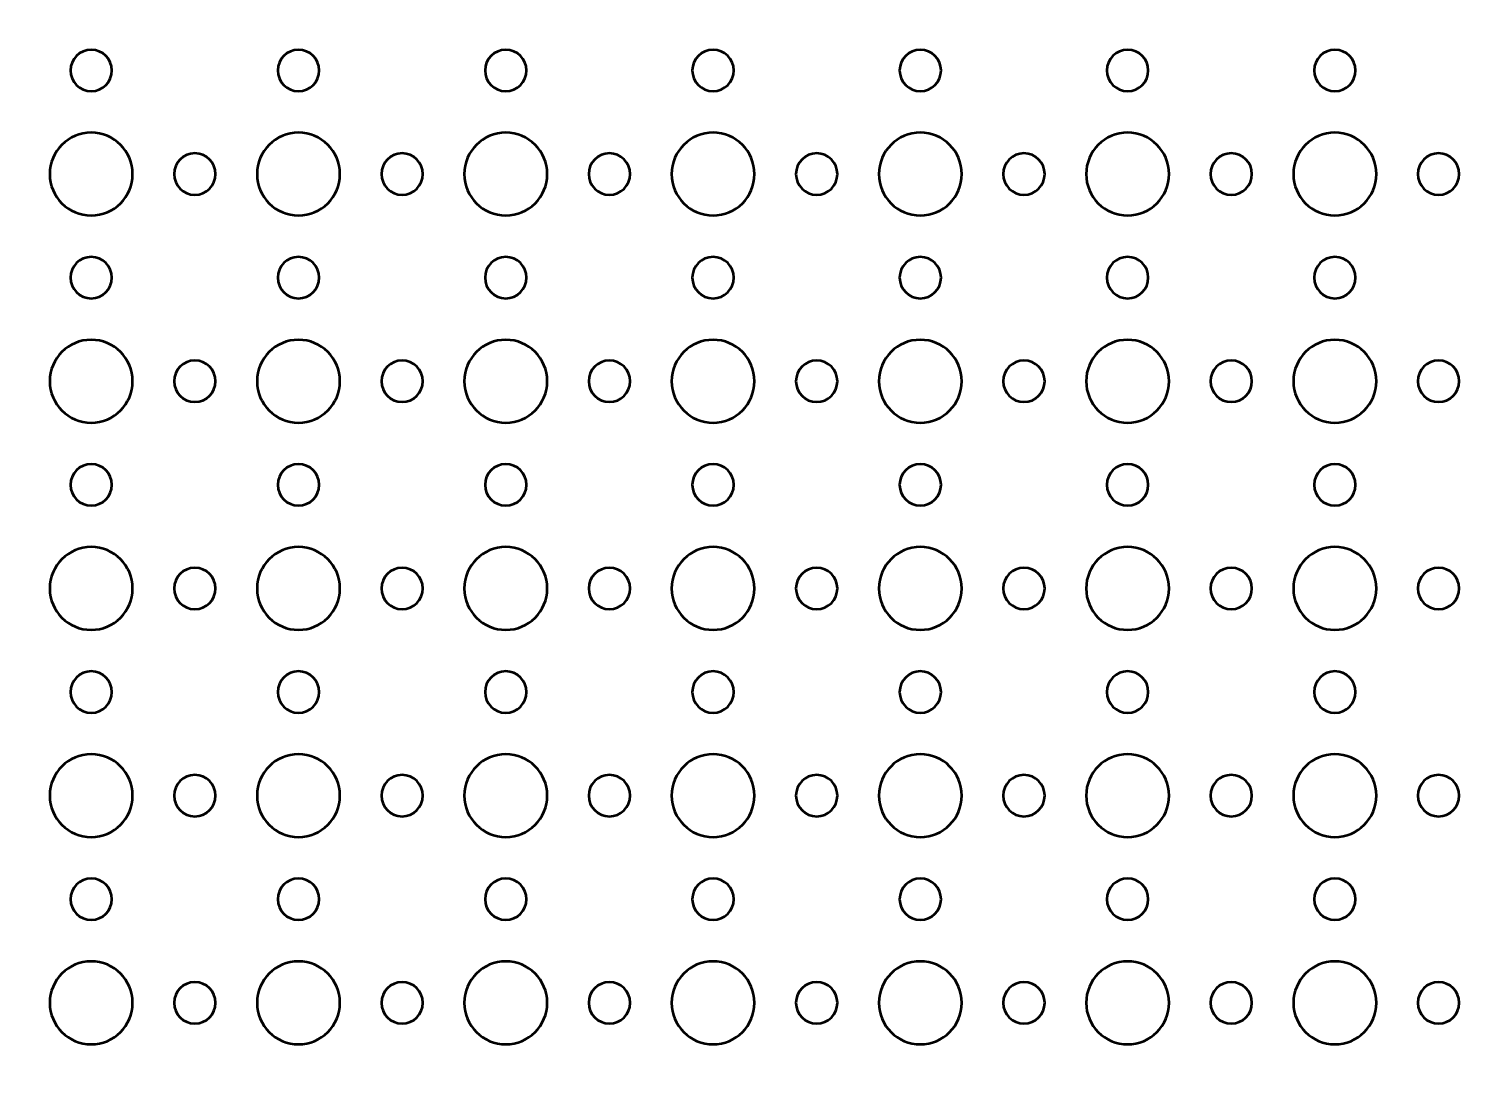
# Model space of a CAD drawing. Header units: centimetres. Extents: x -42 to 42, y -29.9 to 29.9.
# Drawn here: x -31.2 to -20.7, y -22.2 to -14.7 of the extents above; entities that cross this region are included whole.
import ezdxf

# ---------------------------------------------------------------- set-up
doc = ezdxf.new("R2010")
doc.units = ezdxf.units.CM
doc.header["$MEASUREMENT"] = 0
doc.layers.add('Layer 1', color=7, linetype='Continuous')

msp = doc.modelspace()

# ---------------------------------------------------------------- linework, layer by layer
at = {"layer": 'Layer 1', "lineweight": 53}
for points, knots in [([(41.95, 29.45), (41.95, 29.45), (41.95, -29.45), (41.95, -29.45), (41.95, -29.45), (41.95, -29.72614), (41.72614, -29.95), (41.45, -29.95), (41.45, -29.95), (41.45, -29.95), (-41.45, -29.95), (-41.45, -29.95), (-41.45, -29.95), (-41.72614, -29.95), (-41.95, -29.72614), (-41.95, -29.45), (-41.95, -29.45), (-41.95, -29.45), (-41.95, 29.45), (-41.95, 29.45), (-41.95, 29.45), (-41.95, 29.72614), (-41.72614, 29.95), (-41.45, 29.95), (-41.45, 29.95), (-41.45, 29.95), (41.45, 29.95), (41.45, 29.95), (41.45, 29.95), (41.72614, 29.95), (41.95, 29.72614), (41.95, 29.45)], [0, 0, 0, 0, 0.11111111, 0.11111111, 0.11111111, 0.11111111, 0.22222222, 0.22222222, 0.22222222, 0.22222222, 0.33333333, 0.33333333, 0.33333333, 0.33333333, 0.44444444, 0.44444444, 0.44444444, 0.44444444, 0.55555556, 0.55555556, 0.55555556, 0.55555556, 0.66666667, 0.66666667, 0.66666667, 0.66666667, 0.77777778, 0.77777778, 0.77777778, 0.77777778, 1, 1, 1, 1]), ([(-30.75, -15.15), (-30.83284, -15.15), (-30.9, -15.08284), (-30.9, -15), (-30.9, -15), (-30.9, -14.91716), (-30.83284, -14.85), (-30.75, -14.85), (-30.75, -14.85), (-30.66716, -14.85), (-30.6, -14.91716), (-30.6, -15), (-30.6, -15), (-30.6, -15.08284), (-30.66716, -15.15), (-30.75, -15.15)], [0, 0, 0, 0, 0.2, 0.2, 0.2, 0.2, 0.4, 0.4, 0.4, 0.4, 0.6, 0.6, 0.6, 0.6, 1, 1, 1, 1]), ([(-29.25, -15.15), (-29.33284, -15.15), (-29.4, -15.08284), (-29.4, -15), (-29.4, -15), (-29.4, -14.91716), (-29.33284, -14.85), (-29.25, -14.85), (-29.25, -14.85), (-29.16716, -14.85), (-29.1, -14.91716), (-29.1, -15), (-29.1, -15), (-29.1, -15.08284), (-29.16716, -15.15), (-29.25, -15.15)], [0, 0, 0, 0, 0.2, 0.2, 0.2, 0.2, 0.4, 0.4, 0.4, 0.4, 0.6, 0.6, 0.6, 0.6, 1, 1, 1, 1]), ([(-27.75, -15.15), (-27.83284, -15.15), (-27.9, -15.08284), (-27.9, -15), (-27.9, -15), (-27.9, -14.91716), (-27.83284, -14.85), (-27.75, -14.85), (-27.75, -14.85), (-27.66716, -14.85), (-27.6, -14.91716), (-27.6, -15), (-27.6, -15), (-27.6, -15.08284), (-27.66716, -15.15), (-27.75, -15.15)], [0, 0, 0, 0, 0.2, 0.2, 0.2, 0.2, 0.4, 0.4, 0.4, 0.4, 0.6, 0.6, 0.6, 0.6, 1, 1, 1, 1]), ([(-26.25, -15.15), (-26.33284, -15.15), (-26.4, -15.08284), (-26.4, -15), (-26.4, -15), (-26.4, -14.91716), (-26.33284, -14.85), (-26.25, -14.85), (-26.25, -14.85), (-26.16716, -14.85), (-26.1, -14.91716), (-26.1, -15), (-26.1, -15), (-26.1, -15.08284), (-26.16716, -15.15), (-26.25, -15.15)], [0, 0, 0, 0, 0.2, 0.2, 0.2, 0.2, 0.4, 0.4, 0.4, 0.4, 0.6, 0.6, 0.6, 0.6, 1, 1, 1, 1]), ([(-24.75, -15.15), (-24.83284, -15.15), (-24.9, -15.08284), (-24.9, -15), (-24.9, -15), (-24.9, -14.91716), (-24.83284, -14.85), (-24.75, -14.85), (-24.75, -14.85), (-24.66716, -14.85), (-24.6, -14.91716), (-24.6, -15), (-24.6, -15), (-24.6, -15.08284), (-24.66716, -15.15), (-24.75, -15.15)], [0, 0, 0, 0, 0.2, 0.2, 0.2, 0.2, 0.4, 0.4, 0.4, 0.4, 0.6, 0.6, 0.6, 0.6, 1, 1, 1, 1]), ([(-23.25, -15.15), (-23.33284, -15.15), (-23.4, -15.08284), (-23.4, -15), (-23.4, -15), (-23.4, -14.91716), (-23.33284, -14.85), (-23.25, -14.85), (-23.25, -14.85), (-23.16716, -14.85), (-23.1, -14.91716), (-23.1, -15), (-23.1, -15), (-23.1, -15.08284), (-23.16716, -15.15), (-23.25, -15.15)], [0, 0, 0, 0, 0.2, 0.2, 0.2, 0.2, 0.4, 0.4, 0.4, 0.4, 0.6, 0.6, 0.6, 0.6, 1, 1, 1, 1]), ([(-21.75, -15.15), (-21.83284, -15.15), (-21.9, -15.08284), (-21.9, -15), (-21.9, -15), (-21.9, -14.91716), (-21.83284, -14.85), (-21.75, -14.85), (-21.75, -14.85), (-21.66716, -14.85), (-21.6, -14.91716), (-21.6, -15), (-21.6, -15), (-21.6, -15.08284), (-21.66716, -15.15), (-21.75, -15.15)], [0, 0, 0, 0, 0.2, 0.2, 0.2, 0.2, 0.4, 0.4, 0.4, 0.4, 0.6, 0.6, 0.6, 0.6, 1, 1, 1, 1]), ([(-30.75, -16.05), (-30.91569, -16.05), (-31.05, -15.91569), (-31.05, -15.75), (-31.05, -15.75), (-31.05, -15.58431), (-30.91569, -15.45), (-30.75, -15.45), (-30.75, -15.45), (-30.58431, -15.45), (-30.45, -15.58431), (-30.45, -15.75), (-30.45, -15.75), (-30.45, -15.91569), (-30.58431, -16.05), (-30.75, -16.05)], [0, 0, 0, 0, 0.2, 0.2, 0.2, 0.2, 0.4, 0.4, 0.4, 0.4, 0.6, 0.6, 0.6, 0.6, 1, 1, 1, 1]), ([(-29.25, -16.05), (-29.41569, -16.05), (-29.55, -15.91569), (-29.55, -15.75), (-29.55, -15.75), (-29.55, -15.58431), (-29.41569, -15.45), (-29.25, -15.45), (-29.25, -15.45), (-29.08431, -15.45), (-28.95, -15.58431), (-28.95, -15.75), (-28.95, -15.75), (-28.95, -15.91569), (-29.08431, -16.05), (-29.25, -16.05)], [0, 0, 0, 0, 0.2, 0.2, 0.2, 0.2, 0.4, 0.4, 0.4, 0.4, 0.6, 0.6, 0.6, 0.6, 1, 1, 1, 1]), ([(-27.75, -16.05), (-27.91569, -16.05), (-28.05, -15.91569), (-28.05, -15.75), (-28.05, -15.75), (-28.05, -15.58431), (-27.91569, -15.45), (-27.75, -15.45), (-27.75, -15.45), (-27.58431, -15.45), (-27.45, -15.58431), (-27.45, -15.75), (-27.45, -15.75), (-27.45, -15.91569), (-27.58431, -16.05), (-27.75, -16.05)], [0, 0, 0, 0, 0.2, 0.2, 0.2, 0.2, 0.4, 0.4, 0.4, 0.4, 0.6, 0.6, 0.6, 0.6, 1, 1, 1, 1]), ([(-26.25, -16.05), (-26.41569, -16.05), (-26.55, -15.91569), (-26.55, -15.75), (-26.55, -15.75), (-26.55, -15.58431), (-26.41569, -15.45), (-26.25, -15.45), (-26.25, -15.45), (-26.08431, -15.45), (-25.95, -15.58431), (-25.95, -15.75), (-25.95, -15.75), (-25.95, -15.91569), (-26.08431, -16.05), (-26.25, -16.05)], [0, 0, 0, 0, 0.2, 0.2, 0.2, 0.2, 0.4, 0.4, 0.4, 0.4, 0.6, 0.6, 0.6, 0.6, 1, 1, 1, 1]), ([(-24.75, -16.05), (-24.91569, -16.05), (-25.05, -15.91569), (-25.05, -15.75), (-25.05, -15.75), (-25.05, -15.58431), (-24.91569, -15.45), (-24.75, -15.45), (-24.75, -15.45), (-24.58431, -15.45), (-24.45, -15.58431), (-24.45, -15.75), (-24.45, -15.75), (-24.45, -15.91569), (-24.58431, -16.05), (-24.75, -16.05)], [0, 0, 0, 0, 0.2, 0.2, 0.2, 0.2, 0.4, 0.4, 0.4, 0.4, 0.6, 0.6, 0.6, 0.6, 1, 1, 1, 1]), ([(-23.25, -16.05), (-23.41569, -16.05), (-23.55, -15.91569), (-23.55, -15.75), (-23.55, -15.75), (-23.55, -15.58431), (-23.41569, -15.45), (-23.25, -15.45), (-23.25, -15.45), (-23.08431, -15.45), (-22.95, -15.58431), (-22.95, -15.75), (-22.95, -15.75), (-22.95, -15.91569), (-23.08431, -16.05), (-23.25, -16.05)], [0, 0, 0, 0, 0.2, 0.2, 0.2, 0.2, 0.4, 0.4, 0.4, 0.4, 0.6, 0.6, 0.6, 0.6, 1, 1, 1, 1]), ([(-21.75, -16.05), (-21.91569, -16.05), (-22.05, -15.91569), (-22.05, -15.75), (-22.05, -15.75), (-22.05, -15.58431), (-21.91569, -15.45), (-21.75, -15.45), (-21.75, -15.45), (-21.58431, -15.45), (-21.45, -15.58431), (-21.45, -15.75), (-21.45, -15.75), (-21.45, -15.91569), (-21.58431, -16.05), (-21.75, -16.05)], [0, 0, 0, 0, 0.2, 0.2, 0.2, 0.2, 0.4, 0.4, 0.4, 0.4, 0.6, 0.6, 0.6, 0.6, 1, 1, 1, 1]), ([(-30, -15.9), (-30.08284, -15.9), (-30.15, -15.83284), (-30.15, -15.75), (-30.15, -15.75), (-30.15, -15.66716), (-30.08284, -15.6), (-30, -15.6), (-30, -15.6), (-29.91716, -15.6), (-29.85, -15.66716), (-29.85, -15.75), (-29.85, -15.75), (-29.85, -15.83284), (-29.91716, -15.9), (-30, -15.9)], [0, 0, 0, 0, 0.2, 0.2, 0.2, 0.2, 0.4, 0.4, 0.4, 0.4, 0.6, 0.6, 0.6, 0.6, 1, 1, 1, 1]), ([(-28.5, -15.9), (-28.58284, -15.9), (-28.65, -15.83284), (-28.65, -15.75), (-28.65, -15.75), (-28.65, -15.66716), (-28.58284, -15.6), (-28.5, -15.6), (-28.5, -15.6), (-28.41716, -15.6), (-28.35, -15.66716), (-28.35, -15.75), (-28.35, -15.75), (-28.35, -15.83284), (-28.41716, -15.9), (-28.5, -15.9)], [0, 0, 0, 0, 0.2, 0.2, 0.2, 0.2, 0.4, 0.4, 0.4, 0.4, 0.6, 0.6, 0.6, 0.6, 1, 1, 1, 1]), ([(-27, -15.9), (-27.08284, -15.9), (-27.15, -15.83284), (-27.15, -15.75), (-27.15, -15.75), (-27.15, -15.66716), (-27.08284, -15.6), (-27, -15.6), (-27, -15.6), (-26.91716, -15.6), (-26.85, -15.66716), (-26.85, -15.75), (-26.85, -15.75), (-26.85, -15.83284), (-26.91716, -15.9), (-27, -15.9)], [0, 0, 0, 0, 0.2, 0.2, 0.2, 0.2, 0.4, 0.4, 0.4, 0.4, 0.6, 0.6, 0.6, 0.6, 1, 1, 1, 1]), ([(-25.5, -15.9), (-25.58284, -15.9), (-25.65, -15.83284), (-25.65, -15.75), (-25.65, -15.75), (-25.65, -15.66716), (-25.58284, -15.6), (-25.5, -15.6), (-25.5, -15.6), (-25.41716, -15.6), (-25.35, -15.66716), (-25.35, -15.75), (-25.35, -15.75), (-25.35, -15.83284), (-25.41716, -15.9), (-25.5, -15.9)], [0, 0, 0, 0, 0.2, 0.2, 0.2, 0.2, 0.4, 0.4, 0.4, 0.4, 0.6, 0.6, 0.6, 0.6, 1, 1, 1, 1]), ([(-24, -15.9), (-24.08284, -15.9), (-24.15, -15.83284), (-24.15, -15.75), (-24.15, -15.75), (-24.15, -15.66716), (-24.08284, -15.6), (-24, -15.6), (-24, -15.6), (-23.91716, -15.6), (-23.85, -15.66716), (-23.85, -15.75), (-23.85, -15.75), (-23.85, -15.83284), (-23.91716, -15.9), (-24, -15.9)], [0, 0, 0, 0, 0.2, 0.2, 0.2, 0.2, 0.4, 0.4, 0.4, 0.4, 0.6, 0.6, 0.6, 0.6, 1, 1, 1, 1]), ([(-22.5, -15.9), (-22.58284, -15.9), (-22.65, -15.83284), (-22.65, -15.75), (-22.65, -15.75), (-22.65, -15.66716), (-22.58284, -15.6), (-22.5, -15.6), (-22.5, -15.6), (-22.41716, -15.6), (-22.35, -15.66716), (-22.35, -15.75), (-22.35, -15.75), (-22.35, -15.83284), (-22.41716, -15.9), (-22.5, -15.9)], [0, 0, 0, 0, 0.2, 0.2, 0.2, 0.2, 0.4, 0.4, 0.4, 0.4, 0.6, 0.6, 0.6, 0.6, 1, 1, 1, 1]), ([(-21, -15.9), (-21.08284, -15.9), (-21.15, -15.83284), (-21.15, -15.75), (-21.15, -15.75), (-21.15, -15.66716), (-21.08284, -15.6), (-21, -15.6), (-21, -15.6), (-20.91716, -15.6), (-20.85, -15.66716), (-20.85, -15.75), (-20.85, -15.75), (-20.85, -15.83284), (-20.91716, -15.9), (-21, -15.9)], [0, 0, 0, 0, 0.2, 0.2, 0.2, 0.2, 0.4, 0.4, 0.4, 0.4, 0.6, 0.6, 0.6, 0.6, 1, 1, 1, 1]), ([(-30.75, -16.65), (-30.83284, -16.65), (-30.9, -16.58284), (-30.9, -16.5), (-30.9, -16.5), (-30.9, -16.41716), (-30.83284, -16.35), (-30.75, -16.35), (-30.75, -16.35), (-30.66716, -16.35), (-30.6, -16.41716), (-30.6, -16.5), (-30.6, -16.5), (-30.6, -16.58284), (-30.66716, -16.65), (-30.75, -16.65)], [0, 0, 0, 0, 0.2, 0.2, 0.2, 0.2, 0.4, 0.4, 0.4, 0.4, 0.6, 0.6, 0.6, 0.6, 1, 1, 1, 1]), ([(-29.25, -16.65), (-29.33284, -16.65), (-29.4, -16.58284), (-29.4, -16.5), (-29.4, -16.5), (-29.4, -16.41716), (-29.33284, -16.35), (-29.25, -16.35), (-29.25, -16.35), (-29.16716, -16.35), (-29.1, -16.41716), (-29.1, -16.5), (-29.1, -16.5), (-29.1, -16.58284), (-29.16716, -16.65), (-29.25, -16.65)], [0, 0, 0, 0, 0.2, 0.2, 0.2, 0.2, 0.4, 0.4, 0.4, 0.4, 0.6, 0.6, 0.6, 0.6, 1, 1, 1, 1]), ([(-27.75, -16.65), (-27.83284, -16.65), (-27.9, -16.58284), (-27.9, -16.5), (-27.9, -16.5), (-27.9, -16.41716), (-27.83284, -16.35), (-27.75, -16.35), (-27.75, -16.35), (-27.66716, -16.35), (-27.6, -16.41716), (-27.6, -16.5), (-27.6, -16.5), (-27.6, -16.58284), (-27.66716, -16.65), (-27.75, -16.65)], [0, 0, 0, 0, 0.2, 0.2, 0.2, 0.2, 0.4, 0.4, 0.4, 0.4, 0.6, 0.6, 0.6, 0.6, 1, 1, 1, 1]), ([(-26.25, -16.65), (-26.33284, -16.65), (-26.4, -16.58284), (-26.4, -16.5), (-26.4, -16.5), (-26.4, -16.41716), (-26.33284, -16.35), (-26.25, -16.35), (-26.25, -16.35), (-26.16716, -16.35), (-26.1, -16.41716), (-26.1, -16.5), (-26.1, -16.5), (-26.1, -16.58284), (-26.16716, -16.65), (-26.25, -16.65)], [0, 0, 0, 0, 0.2, 0.2, 0.2, 0.2, 0.4, 0.4, 0.4, 0.4, 0.6, 0.6, 0.6, 0.6, 1, 1, 1, 1]), ([(-24.75, -16.65), (-24.83284, -16.65), (-24.9, -16.58284), (-24.9, -16.5), (-24.9, -16.5), (-24.9, -16.41716), (-24.83284, -16.35), (-24.75, -16.35), (-24.75, -16.35), (-24.66716, -16.35), (-24.6, -16.41716), (-24.6, -16.5), (-24.6, -16.5), (-24.6, -16.58284), (-24.66716, -16.65), (-24.75, -16.65)], [0, 0, 0, 0, 0.2, 0.2, 0.2, 0.2, 0.4, 0.4, 0.4, 0.4, 0.6, 0.6, 0.6, 0.6, 1, 1, 1, 1]), ([(-23.25, -16.65), (-23.33284, -16.65), (-23.4, -16.58284), (-23.4, -16.5), (-23.4, -16.5), (-23.4, -16.41716), (-23.33284, -16.35), (-23.25, -16.35), (-23.25, -16.35), (-23.16716, -16.35), (-23.1, -16.41716), (-23.1, -16.5), (-23.1, -16.5), (-23.1, -16.58284), (-23.16716, -16.65), (-23.25, -16.65)], [0, 0, 0, 0, 0.2, 0.2, 0.2, 0.2, 0.4, 0.4, 0.4, 0.4, 0.6, 0.6, 0.6, 0.6, 1, 1, 1, 1]), ([(-21.75, -16.65), (-21.83284, -16.65), (-21.9, -16.58284), (-21.9, -16.5), (-21.9, -16.5), (-21.9, -16.41716), (-21.83284, -16.35), (-21.75, -16.35), (-21.75, -16.35), (-21.66716, -16.35), (-21.6, -16.41716), (-21.6, -16.5), (-21.6, -16.5), (-21.6, -16.58284), (-21.66716, -16.65), (-21.75, -16.65)], [0, 0, 0, 0, 0.2, 0.2, 0.2, 0.2, 0.4, 0.4, 0.4, 0.4, 0.6, 0.6, 0.6, 0.6, 1, 1, 1, 1]), ([(-30.75, -17.55), (-30.91569, -17.55), (-31.05, -17.41569), (-31.05, -17.25), (-31.05, -17.25), (-31.05, -17.08431), (-30.91569, -16.95), (-30.75, -16.95), (-30.75, -16.95), (-30.58431, -16.95), (-30.45, -17.08431), (-30.45, -17.25), (-30.45, -17.25), (-30.45, -17.41569), (-30.58431, -17.55), (-30.75, -17.55)], [0, 0, 0, 0, 0.2, 0.2, 0.2, 0.2, 0.4, 0.4, 0.4, 0.4, 0.6, 0.6, 0.6, 0.6, 1, 1, 1, 1]), ([(-29.25, -17.55), (-29.41569, -17.55), (-29.55, -17.41569), (-29.55, -17.25), (-29.55, -17.25), (-29.55, -17.08431), (-29.41569, -16.95), (-29.25, -16.95), (-29.25, -16.95), (-29.08431, -16.95), (-28.95, -17.08431), (-28.95, -17.25), (-28.95, -17.25), (-28.95, -17.41569), (-29.08431, -17.55), (-29.25, -17.55)], [0, 0, 0, 0, 0.2, 0.2, 0.2, 0.2, 0.4, 0.4, 0.4, 0.4, 0.6, 0.6, 0.6, 0.6, 1, 1, 1, 1]), ([(-27.75, -17.55), (-27.91569, -17.55), (-28.05, -17.41569), (-28.05, -17.25), (-28.05, -17.25), (-28.05, -17.08431), (-27.91569, -16.95), (-27.75, -16.95), (-27.75, -16.95), (-27.58431, -16.95), (-27.45, -17.08431), (-27.45, -17.25), (-27.45, -17.25), (-27.45, -17.41569), (-27.58431, -17.55), (-27.75, -17.55)], [0, 0, 0, 0, 0.2, 0.2, 0.2, 0.2, 0.4, 0.4, 0.4, 0.4, 0.6, 0.6, 0.6, 0.6, 1, 1, 1, 1]), ([(-26.25, -17.55), (-26.41569, -17.55), (-26.55, -17.41569), (-26.55, -17.25), (-26.55, -17.25), (-26.55, -17.08431), (-26.41569, -16.95), (-26.25, -16.95), (-26.25, -16.95), (-26.08431, -16.95), (-25.95, -17.08431), (-25.95, -17.25), (-25.95, -17.25), (-25.95, -17.41569), (-26.08431, -17.55), (-26.25, -17.55)], [0, 0, 0, 0, 0.2, 0.2, 0.2, 0.2, 0.4, 0.4, 0.4, 0.4, 0.6, 0.6, 0.6, 0.6, 1, 1, 1, 1]), ([(-24.75, -17.55), (-24.91569, -17.55), (-25.05, -17.41569), (-25.05, -17.25), (-25.05, -17.25), (-25.05, -17.08431), (-24.91569, -16.95), (-24.75, -16.95), (-24.75, -16.95), (-24.58431, -16.95), (-24.45, -17.08431), (-24.45, -17.25), (-24.45, -17.25), (-24.45, -17.41569), (-24.58431, -17.55), (-24.75, -17.55)], [0, 0, 0, 0, 0.2, 0.2, 0.2, 0.2, 0.4, 0.4, 0.4, 0.4, 0.6, 0.6, 0.6, 0.6, 1, 1, 1, 1]), ([(-23.25, -17.55), (-23.41569, -17.55), (-23.55, -17.41569), (-23.55, -17.25), (-23.55, -17.25), (-23.55, -17.08431), (-23.41569, -16.95), (-23.25, -16.95), (-23.25, -16.95), (-23.08431, -16.95), (-22.95, -17.08431), (-22.95, -17.25), (-22.95, -17.25), (-22.95, -17.41569), (-23.08431, -17.55), (-23.25, -17.55)], [0, 0, 0, 0, 0.2, 0.2, 0.2, 0.2, 0.4, 0.4, 0.4, 0.4, 0.6, 0.6, 0.6, 0.6, 1, 1, 1, 1]), ([(-21.75, -17.55), (-21.91569, -17.55), (-22.05, -17.41569), (-22.05, -17.25), (-22.05, -17.25), (-22.05, -17.08431), (-21.91569, -16.95), (-21.75, -16.95), (-21.75, -16.95), (-21.58431, -16.95), (-21.45, -17.08431), (-21.45, -17.25), (-21.45, -17.25), (-21.45, -17.41569), (-21.58431, -17.55), (-21.75, -17.55)], [0, 0, 0, 0, 0.2, 0.2, 0.2, 0.2, 0.4, 0.4, 0.4, 0.4, 0.6, 0.6, 0.6, 0.6, 1, 1, 1, 1]), ([(-30, -17.4), (-30.08284, -17.4), (-30.15, -17.33284), (-30.15, -17.25), (-30.15, -17.25), (-30.15, -17.16716), (-30.08284, -17.1), (-30, -17.1), (-30, -17.1), (-29.91716, -17.1), (-29.85, -17.16716), (-29.85, -17.25), (-29.85, -17.25), (-29.85, -17.33284), (-29.91716, -17.4), (-30, -17.4)], [0, 0, 0, 0, 0.2, 0.2, 0.2, 0.2, 0.4, 0.4, 0.4, 0.4, 0.6, 0.6, 0.6, 0.6, 1, 1, 1, 1]), ([(-28.5, -17.4), (-28.58284, -17.4), (-28.65, -17.33284), (-28.65, -17.25), (-28.65, -17.25), (-28.65, -17.16716), (-28.58284, -17.1), (-28.5, -17.1), (-28.5, -17.1), (-28.41716, -17.1), (-28.35, -17.16716), (-28.35, -17.25), (-28.35, -17.25), (-28.35, -17.33284), (-28.41716, -17.4), (-28.5, -17.4)], [0, 0, 0, 0, 0.2, 0.2, 0.2, 0.2, 0.4, 0.4, 0.4, 0.4, 0.6, 0.6, 0.6, 0.6, 1, 1, 1, 1]), ([(-27, -17.4), (-27.08284, -17.4), (-27.15, -17.33284), (-27.15, -17.25), (-27.15, -17.25), (-27.15, -17.16716), (-27.08284, -17.1), (-27, -17.1), (-27, -17.1), (-26.91716, -17.1), (-26.85, -17.16716), (-26.85, -17.25), (-26.85, -17.25), (-26.85, -17.33284), (-26.91716, -17.4), (-27, -17.4)], [0, 0, 0, 0, 0.2, 0.2, 0.2, 0.2, 0.4, 0.4, 0.4, 0.4, 0.6, 0.6, 0.6, 0.6, 1, 1, 1, 1]), ([(-25.5, -17.4), (-25.58284, -17.4), (-25.65, -17.33284), (-25.65, -17.25), (-25.65, -17.25), (-25.65, -17.16716), (-25.58284, -17.1), (-25.5, -17.1), (-25.5, -17.1), (-25.41716, -17.1), (-25.35, -17.16716), (-25.35, -17.25), (-25.35, -17.25), (-25.35, -17.33284), (-25.41716, -17.4), (-25.5, -17.4)], [0, 0, 0, 0, 0.2, 0.2, 0.2, 0.2, 0.4, 0.4, 0.4, 0.4, 0.6, 0.6, 0.6, 0.6, 1, 1, 1, 1]), ([(-24, -17.4), (-24.08284, -17.4), (-24.15, -17.33284), (-24.15, -17.25), (-24.15, -17.25), (-24.15, -17.16716), (-24.08284, -17.1), (-24, -17.1), (-24, -17.1), (-23.91716, -17.1), (-23.85, -17.16716), (-23.85, -17.25), (-23.85, -17.25), (-23.85, -17.33284), (-23.91716, -17.4), (-24, -17.4)], [0, 0, 0, 0, 0.2, 0.2, 0.2, 0.2, 0.4, 0.4, 0.4, 0.4, 0.6, 0.6, 0.6, 0.6, 1, 1, 1, 1]), ([(-22.5, -17.4), (-22.58284, -17.4), (-22.65, -17.33284), (-22.65, -17.25), (-22.65, -17.25), (-22.65, -17.16716), (-22.58284, -17.1), (-22.5, -17.1), (-22.5, -17.1), (-22.41716, -17.1), (-22.35, -17.16716), (-22.35, -17.25), (-22.35, -17.25), (-22.35, -17.33284), (-22.41716, -17.4), (-22.5, -17.4)], [0, 0, 0, 0, 0.2, 0.2, 0.2, 0.2, 0.4, 0.4, 0.4, 0.4, 0.6, 0.6, 0.6, 0.6, 1, 1, 1, 1]), ([(-21, -17.4), (-21.08284, -17.4), (-21.15, -17.33284), (-21.15, -17.25), (-21.15, -17.25), (-21.15, -17.16716), (-21.08284, -17.1), (-21, -17.1), (-21, -17.1), (-20.91716, -17.1), (-20.85, -17.16716), (-20.85, -17.25), (-20.85, -17.25), (-20.85, -17.33284), (-20.91716, -17.4), (-21, -17.4)], [0, 0, 0, 0, 0.2, 0.2, 0.2, 0.2, 0.4, 0.4, 0.4, 0.4, 0.6, 0.6, 0.6, 0.6, 1, 1, 1, 1]), ([(-30.75, -18.15), (-30.83284, -18.15), (-30.9, -18.08284), (-30.9, -18), (-30.9, -18), (-30.9, -17.91716), (-30.83284, -17.85), (-30.75, -17.85), (-30.75, -17.85), (-30.66716, -17.85), (-30.6, -17.91716), (-30.6, -18), (-30.6, -18), (-30.6, -18.08284), (-30.66716, -18.15), (-30.75, -18.15)], [0, 0, 0, 0, 0.2, 0.2, 0.2, 0.2, 0.4, 0.4, 0.4, 0.4, 0.6, 0.6, 0.6, 0.6, 1, 1, 1, 1]), ([(-29.25, -18.15), (-29.33284, -18.15), (-29.4, -18.08284), (-29.4, -18), (-29.4, -18), (-29.4, -17.91716), (-29.33284, -17.85), (-29.25, -17.85), (-29.25, -17.85), (-29.16716, -17.85), (-29.1, -17.91716), (-29.1, -18), (-29.1, -18), (-29.1, -18.08284), (-29.16716, -18.15), (-29.25, -18.15)], [0, 0, 0, 0, 0.2, 0.2, 0.2, 0.2, 0.4, 0.4, 0.4, 0.4, 0.6, 0.6, 0.6, 0.6, 1, 1, 1, 1]), ([(-27.75, -18.15), (-27.83284, -18.15), (-27.9, -18.08284), (-27.9, -18), (-27.9, -18), (-27.9, -17.91716), (-27.83284, -17.85), (-27.75, -17.85), (-27.75, -17.85), (-27.66716, -17.85), (-27.6, -17.91716), (-27.6, -18), (-27.6, -18), (-27.6, -18.08284), (-27.66716, -18.15), (-27.75, -18.15)], [0, 0, 0, 0, 0.2, 0.2, 0.2, 0.2, 0.4, 0.4, 0.4, 0.4, 0.6, 0.6, 0.6, 0.6, 1, 1, 1, 1]), ([(-26.25, -18.15), (-26.33284, -18.15), (-26.4, -18.08284), (-26.4, -18), (-26.4, -18), (-26.4, -17.91716), (-26.33284, -17.85), (-26.25, -17.85), (-26.25, -17.85), (-26.16716, -17.85), (-26.1, -17.91716), (-26.1, -18), (-26.1, -18), (-26.1, -18.08284), (-26.16716, -18.15), (-26.25, -18.15)], [0, 0, 0, 0, 0.2, 0.2, 0.2, 0.2, 0.4, 0.4, 0.4, 0.4, 0.6, 0.6, 0.6, 0.6, 1, 1, 1, 1]), ([(-24.75, -18.15), (-24.83284, -18.15), (-24.9, -18.08284), (-24.9, -18), (-24.9, -18), (-24.9, -17.91716), (-24.83284, -17.85), (-24.75, -17.85), (-24.75, -17.85), (-24.66716, -17.85), (-24.6, -17.91716), (-24.6, -18), (-24.6, -18), (-24.6, -18.08284), (-24.66716, -18.15), (-24.75, -18.15)], [0, 0, 0, 0, 0.2, 0.2, 0.2, 0.2, 0.4, 0.4, 0.4, 0.4, 0.6, 0.6, 0.6, 0.6, 1, 1, 1, 1]), ([(-23.25, -18.15), (-23.33284, -18.15), (-23.4, -18.08284), (-23.4, -18), (-23.4, -18), (-23.4, -17.91716), (-23.33284, -17.85), (-23.25, -17.85), (-23.25, -17.85), (-23.16716, -17.85), (-23.1, -17.91716), (-23.1, -18), (-23.1, -18), (-23.1, -18.08284), (-23.16716, -18.15), (-23.25, -18.15)], [0, 0, 0, 0, 0.2, 0.2, 0.2, 0.2, 0.4, 0.4, 0.4, 0.4, 0.6, 0.6, 0.6, 0.6, 1, 1, 1, 1]), ([(-21.75, -18.15), (-21.83284, -18.15), (-21.9, -18.08284), (-21.9, -18), (-21.9, -18), (-21.9, -17.91716), (-21.83284, -17.85), (-21.75, -17.85), (-21.75, -17.85), (-21.66716, -17.85), (-21.6, -17.91716), (-21.6, -18), (-21.6, -18), (-21.6, -18.08284), (-21.66716, -18.15), (-21.75, -18.15)], [0, 0, 0, 0, 0.2, 0.2, 0.2, 0.2, 0.4, 0.4, 0.4, 0.4, 0.6, 0.6, 0.6, 0.6, 1, 1, 1, 1]), ([(-30.75, -19.05), (-30.91569, -19.05), (-31.05, -18.91569), (-31.05, -18.75), (-31.05, -18.75), (-31.05, -18.58431), (-30.91569, -18.45), (-30.75, -18.45), (-30.75, -18.45), (-30.58431, -18.45), (-30.45, -18.58431), (-30.45, -18.75), (-30.45, -18.75), (-30.45, -18.91569), (-30.58431, -19.05), (-30.75, -19.05)], [0, 0, 0, 0, 0.2, 0.2, 0.2, 0.2, 0.4, 0.4, 0.4, 0.4, 0.6, 0.6, 0.6, 0.6, 1, 1, 1, 1]), ([(-29.25, -19.05), (-29.41569, -19.05), (-29.55, -18.91569), (-29.55, -18.75), (-29.55, -18.75), (-29.55, -18.58431), (-29.41569, -18.45), (-29.25, -18.45), (-29.25, -18.45), (-29.08431, -18.45), (-28.95, -18.58431), (-28.95, -18.75), (-28.95, -18.75), (-28.95, -18.91569), (-29.08431, -19.05), (-29.25, -19.05)], [0, 0, 0, 0, 0.2, 0.2, 0.2, 0.2, 0.4, 0.4, 0.4, 0.4, 0.6, 0.6, 0.6, 0.6, 1, 1, 1, 1]), ([(-27.75, -19.05), (-27.91569, -19.05), (-28.05, -18.91569), (-28.05, -18.75), (-28.05, -18.75), (-28.05, -18.58431), (-27.91569, -18.45), (-27.75, -18.45), (-27.75, -18.45), (-27.58431, -18.45), (-27.45, -18.58431), (-27.45, -18.75), (-27.45, -18.75), (-27.45, -18.91569), (-27.58431, -19.05), (-27.75, -19.05)], [0, 0, 0, 0, 0.2, 0.2, 0.2, 0.2, 0.4, 0.4, 0.4, 0.4, 0.6, 0.6, 0.6, 0.6, 1, 1, 1, 1]), ([(-26.25, -19.05), (-26.41569, -19.05), (-26.55, -18.91569), (-26.55, -18.75), (-26.55, -18.75), (-26.55, -18.58431), (-26.41569, -18.45), (-26.25, -18.45), (-26.25, -18.45), (-26.08431, -18.45), (-25.95, -18.58431), (-25.95, -18.75), (-25.95, -18.75), (-25.95, -18.91569), (-26.08431, -19.05), (-26.25, -19.05)], [0, 0, 0, 0, 0.2, 0.2, 0.2, 0.2, 0.4, 0.4, 0.4, 0.4, 0.6, 0.6, 0.6, 0.6, 1, 1, 1, 1]), ([(-24.75, -19.05), (-24.91569, -19.05), (-25.05, -18.91569), (-25.05, -18.75), (-25.05, -18.75), (-25.05, -18.58431), (-24.91569, -18.45), (-24.75, -18.45), (-24.75, -18.45), (-24.58431, -18.45), (-24.45, -18.58431), (-24.45, -18.75), (-24.45, -18.75), (-24.45, -18.91569), (-24.58431, -19.05), (-24.75, -19.05)], [0, 0, 0, 0, 0.2, 0.2, 0.2, 0.2, 0.4, 0.4, 0.4, 0.4, 0.6, 0.6, 0.6, 0.6, 1, 1, 1, 1]), ([(-23.25, -19.05), (-23.41569, -19.05), (-23.55, -18.91569), (-23.55, -18.75), (-23.55, -18.75), (-23.55, -18.58431), (-23.41569, -18.45), (-23.25, -18.45), (-23.25, -18.45), (-23.08431, -18.45), (-22.95, -18.58431), (-22.95, -18.75), (-22.95, -18.75), (-22.95, -18.91569), (-23.08431, -19.05), (-23.25, -19.05)], [0, 0, 0, 0, 0.2, 0.2, 0.2, 0.2, 0.4, 0.4, 0.4, 0.4, 0.6, 0.6, 0.6, 0.6, 1, 1, 1, 1]), ([(-21.75, -19.05), (-21.91569, -19.05), (-22.05, -18.91569), (-22.05, -18.75), (-22.05, -18.75), (-22.05, -18.58431), (-21.91569, -18.45), (-21.75, -18.45), (-21.75, -18.45), (-21.58431, -18.45), (-21.45, -18.58431), (-21.45, -18.75), (-21.45, -18.75), (-21.45, -18.91569), (-21.58431, -19.05), (-21.75, -19.05)], [0, 0, 0, 0, 0.2, 0.2, 0.2, 0.2, 0.4, 0.4, 0.4, 0.4, 0.6, 0.6, 0.6, 0.6, 1, 1, 1, 1]), ([(-30, -18.9), (-30.08284, -18.9), (-30.15, -18.83284), (-30.15, -18.75), (-30.15, -18.75), (-30.15, -18.66716), (-30.08284, -18.6), (-30, -18.6), (-30, -18.6), (-29.91716, -18.6), (-29.85, -18.66716), (-29.85, -18.75), (-29.85, -18.75), (-29.85, -18.83284), (-29.91716, -18.9), (-30, -18.9)], [0, 0, 0, 0, 0.2, 0.2, 0.2, 0.2, 0.4, 0.4, 0.4, 0.4, 0.6, 0.6, 0.6, 0.6, 1, 1, 1, 1]), ([(-28.5, -18.9), (-28.58284, -18.9), (-28.65, -18.83284), (-28.65, -18.75), (-28.65, -18.75), (-28.65, -18.66716), (-28.58284, -18.6), (-28.5, -18.6), (-28.5, -18.6), (-28.41716, -18.6), (-28.35, -18.66716), (-28.35, -18.75), (-28.35, -18.75), (-28.35, -18.83284), (-28.41716, -18.9), (-28.5, -18.9)], [0, 0, 0, 0, 0.2, 0.2, 0.2, 0.2, 0.4, 0.4, 0.4, 0.4, 0.6, 0.6, 0.6, 0.6, 1, 1, 1, 1]), ([(-27, -18.9), (-27.08284, -18.9), (-27.15, -18.83284), (-27.15, -18.75), (-27.15, -18.75), (-27.15, -18.66716), (-27.08284, -18.6), (-27, -18.6), (-27, -18.6), (-26.91716, -18.6), (-26.85, -18.66716), (-26.85, -18.75), (-26.85, -18.75), (-26.85, -18.83284), (-26.91716, -18.9), (-27, -18.9)], [0, 0, 0, 0, 0.2, 0.2, 0.2, 0.2, 0.4, 0.4, 0.4, 0.4, 0.6, 0.6, 0.6, 0.6, 1, 1, 1, 1]), ([(-25.5, -18.9), (-25.58284, -18.9), (-25.65, -18.83284), (-25.65, -18.75), (-25.65, -18.75), (-25.65, -18.66716), (-25.58284, -18.6), (-25.5, -18.6), (-25.5, -18.6), (-25.41716, -18.6), (-25.35, -18.66716), (-25.35, -18.75), (-25.35, -18.75), (-25.35, -18.83284), (-25.41716, -18.9), (-25.5, -18.9)], [0, 0, 0, 0, 0.2, 0.2, 0.2, 0.2, 0.4, 0.4, 0.4, 0.4, 0.6, 0.6, 0.6, 0.6, 1, 1, 1, 1]), ([(-24, -18.9), (-24.08284, -18.9), (-24.15, -18.83284), (-24.15, -18.75), (-24.15, -18.75), (-24.15, -18.66716), (-24.08284, -18.6), (-24, -18.6), (-24, -18.6), (-23.91716, -18.6), (-23.85, -18.66716), (-23.85, -18.75), (-23.85, -18.75), (-23.85, -18.83284), (-23.91716, -18.9), (-24, -18.9)], [0, 0, 0, 0, 0.2, 0.2, 0.2, 0.2, 0.4, 0.4, 0.4, 0.4, 0.6, 0.6, 0.6, 0.6, 1, 1, 1, 1]), ([(-22.5, -18.9), (-22.58284, -18.9), (-22.65, -18.83284), (-22.65, -18.75), (-22.65, -18.75), (-22.65, -18.66716), (-22.58284, -18.6), (-22.5, -18.6), (-22.5, -18.6), (-22.41716, -18.6), (-22.35, -18.66716), (-22.35, -18.75), (-22.35, -18.75), (-22.35, -18.83284), (-22.41716, -18.9), (-22.5, -18.9)], [0, 0, 0, 0, 0.2, 0.2, 0.2, 0.2, 0.4, 0.4, 0.4, 0.4, 0.6, 0.6, 0.6, 0.6, 1, 1, 1, 1]), ([(-21, -18.9), (-21.08284, -18.9), (-21.15, -18.83284), (-21.15, -18.75), (-21.15, -18.75), (-21.15, -18.66716), (-21.08284, -18.6), (-21, -18.6), (-21, -18.6), (-20.91716, -18.6), (-20.85, -18.66716), (-20.85, -18.75), (-20.85, -18.75), (-20.85, -18.83284), (-20.91716, -18.9), (-21, -18.9)], [0, 0, 0, 0, 0.2, 0.2, 0.2, 0.2, 0.4, 0.4, 0.4, 0.4, 0.6, 0.6, 0.6, 0.6, 1, 1, 1, 1]), ([(-30.75, -19.65), (-30.83284, -19.65), (-30.9, -19.58284), (-30.9, -19.5), (-30.9, -19.5), (-30.9, -19.41716), (-30.83284, -19.35), (-30.75, -19.35), (-30.75, -19.35), (-30.66716, -19.35), (-30.6, -19.41716), (-30.6, -19.5), (-30.6, -19.5), (-30.6, -19.58284), (-30.66716, -19.65), (-30.75, -19.65)], [0, 0, 0, 0, 0.2, 0.2, 0.2, 0.2, 0.4, 0.4, 0.4, 0.4, 0.6, 0.6, 0.6, 0.6, 1, 1, 1, 1]), ([(-29.25, -19.65), (-29.33284, -19.65), (-29.4, -19.58284), (-29.4, -19.5), (-29.4, -19.5), (-29.4, -19.41716), (-29.33284, -19.35), (-29.25, -19.35), (-29.25, -19.35), (-29.16716, -19.35), (-29.1, -19.41716), (-29.1, -19.5), (-29.1, -19.5), (-29.1, -19.58284), (-29.16716, -19.65), (-29.25, -19.65)], [0, 0, 0, 0, 0.2, 0.2, 0.2, 0.2, 0.4, 0.4, 0.4, 0.4, 0.6, 0.6, 0.6, 0.6, 1, 1, 1, 1]), ([(-27.75, -19.65), (-27.83284, -19.65), (-27.9, -19.58284), (-27.9, -19.5), (-27.9, -19.5), (-27.9, -19.41716), (-27.83284, -19.35), (-27.75, -19.35), (-27.75, -19.35), (-27.66716, -19.35), (-27.6, -19.41716), (-27.6, -19.5), (-27.6, -19.5), (-27.6, -19.58284), (-27.66716, -19.65), (-27.75, -19.65)], [0, 0, 0, 0, 0.2, 0.2, 0.2, 0.2, 0.4, 0.4, 0.4, 0.4, 0.6, 0.6, 0.6, 0.6, 1, 1, 1, 1]), ([(-26.25, -19.65), (-26.33284, -19.65), (-26.4, -19.58284), (-26.4, -19.5), (-26.4, -19.5), (-26.4, -19.41716), (-26.33284, -19.35), (-26.25, -19.35), (-26.25, -19.35), (-26.16716, -19.35), (-26.1, -19.41716), (-26.1, -19.5), (-26.1, -19.5), (-26.1, -19.58284), (-26.16716, -19.65), (-26.25, -19.65)], [0, 0, 0, 0, 0.2, 0.2, 0.2, 0.2, 0.4, 0.4, 0.4, 0.4, 0.6, 0.6, 0.6, 0.6, 1, 1, 1, 1]), ([(-24.75, -19.65), (-24.83284, -19.65), (-24.9, -19.58284), (-24.9, -19.5), (-24.9, -19.5), (-24.9, -19.41716), (-24.83284, -19.35), (-24.75, -19.35), (-24.75, -19.35), (-24.66716, -19.35), (-24.6, -19.41716), (-24.6, -19.5), (-24.6, -19.5), (-24.6, -19.58284), (-24.66716, -19.65), (-24.75, -19.65)], [0, 0, 0, 0, 0.2, 0.2, 0.2, 0.2, 0.4, 0.4, 0.4, 0.4, 0.6, 0.6, 0.6, 0.6, 1, 1, 1, 1]), ([(-23.25, -19.65), (-23.33284, -19.65), (-23.4, -19.58284), (-23.4, -19.5), (-23.4, -19.5), (-23.4, -19.41716), (-23.33284, -19.35), (-23.25, -19.35), (-23.25, -19.35), (-23.16716, -19.35), (-23.1, -19.41716), (-23.1, -19.5), (-23.1, -19.5), (-23.1, -19.58284), (-23.16716, -19.65), (-23.25, -19.65)], [0, 0, 0, 0, 0.2, 0.2, 0.2, 0.2, 0.4, 0.4, 0.4, 0.4, 0.6, 0.6, 0.6, 0.6, 1, 1, 1, 1]), ([(-21.75, -19.65), (-21.83284, -19.65), (-21.9, -19.58284), (-21.9, -19.5), (-21.9, -19.5), (-21.9, -19.41716), (-21.83284, -19.35), (-21.75, -19.35), (-21.75, -19.35), (-21.66716, -19.35), (-21.6, -19.41716), (-21.6, -19.5), (-21.6, -19.5), (-21.6, -19.58284), (-21.66716, -19.65), (-21.75, -19.65)], [0, 0, 0, 0, 0.2, 0.2, 0.2, 0.2, 0.4, 0.4, 0.4, 0.4, 0.6, 0.6, 0.6, 0.6, 1, 1, 1, 1]), ([(-30.75, -20.55), (-30.91569, -20.55), (-31.05, -20.41569), (-31.05, -20.25), (-31.05, -20.25), (-31.05, -20.08431), (-30.91569, -19.95), (-30.75, -19.95), (-30.75, -19.95), (-30.58431, -19.95), (-30.45, -20.08431), (-30.45, -20.25), (-30.45, -20.25), (-30.45, -20.41569), (-30.58431, -20.55), (-30.75, -20.55)], [0, 0, 0, 0, 0.2, 0.2, 0.2, 0.2, 0.4, 0.4, 0.4, 0.4, 0.6, 0.6, 0.6, 0.6, 1, 1, 1, 1]), ([(-29.25, -20.55), (-29.41569, -20.55), (-29.55, -20.41569), (-29.55, -20.25), (-29.55, -20.25), (-29.55, -20.08431), (-29.41569, -19.95), (-29.25, -19.95), (-29.25, -19.95), (-29.08431, -19.95), (-28.95, -20.08431), (-28.95, -20.25), (-28.95, -20.25), (-28.95, -20.41569), (-29.08431, -20.55), (-29.25, -20.55)], [0, 0, 0, 0, 0.2, 0.2, 0.2, 0.2, 0.4, 0.4, 0.4, 0.4, 0.6, 0.6, 0.6, 0.6, 1, 1, 1, 1]), ([(-27.75, -20.55), (-27.91569, -20.55), (-28.05, -20.41569), (-28.05, -20.25), (-28.05, -20.25), (-28.05, -20.08431), (-27.91569, -19.95), (-27.75, -19.95), (-27.75, -19.95), (-27.58431, -19.95), (-27.45, -20.08431), (-27.45, -20.25), (-27.45, -20.25), (-27.45, -20.41569), (-27.58431, -20.55), (-27.75, -20.55)], [0, 0, 0, 0, 0.2, 0.2, 0.2, 0.2, 0.4, 0.4, 0.4, 0.4, 0.6, 0.6, 0.6, 0.6, 1, 1, 1, 1]), ([(-26.25, -20.55), (-26.41569, -20.55), (-26.55, -20.41569), (-26.55, -20.25), (-26.55, -20.25), (-26.55, -20.08431), (-26.41569, -19.95), (-26.25, -19.95), (-26.25, -19.95), (-26.08431, -19.95), (-25.95, -20.08431), (-25.95, -20.25), (-25.95, -20.25), (-25.95, -20.41569), (-26.08431, -20.55), (-26.25, -20.55)], [0, 0, 0, 0, 0.2, 0.2, 0.2, 0.2, 0.4, 0.4, 0.4, 0.4, 0.6, 0.6, 0.6, 0.6, 1, 1, 1, 1]), ([(-24.75, -20.55), (-24.91569, -20.55), (-25.05, -20.41569), (-25.05, -20.25), (-25.05, -20.25), (-25.05, -20.08431), (-24.91569, -19.95), (-24.75, -19.95), (-24.75, -19.95), (-24.58431, -19.95), (-24.45, -20.08431), (-24.45, -20.25), (-24.45, -20.25), (-24.45, -20.41569), (-24.58431, -20.55), (-24.75, -20.55)], [0, 0, 0, 0, 0.2, 0.2, 0.2, 0.2, 0.4, 0.4, 0.4, 0.4, 0.6, 0.6, 0.6, 0.6, 1, 1, 1, 1]), ([(-23.25, -20.55), (-23.41569, -20.55), (-23.55, -20.41569), (-23.55, -20.25), (-23.55, -20.25), (-23.55, -20.08431), (-23.41569, -19.95), (-23.25, -19.95), (-23.25, -19.95), (-23.08431, -19.95), (-22.95, -20.08431), (-22.95, -20.25), (-22.95, -20.25), (-22.95, -20.41569), (-23.08431, -20.55), (-23.25, -20.55)], [0, 0, 0, 0, 0.2, 0.2, 0.2, 0.2, 0.4, 0.4, 0.4, 0.4, 0.6, 0.6, 0.6, 0.6, 1, 1, 1, 1]), ([(-21.75, -20.55), (-21.91569, -20.55), (-22.05, -20.41569), (-22.05, -20.25), (-22.05, -20.25), (-22.05, -20.08431), (-21.91569, -19.95), (-21.75, -19.95), (-21.75, -19.95), (-21.58431, -19.95), (-21.45, -20.08431), (-21.45, -20.25), (-21.45, -20.25), (-21.45, -20.41569), (-21.58431, -20.55), (-21.75, -20.55)], [0, 0, 0, 0, 0.2, 0.2, 0.2, 0.2, 0.4, 0.4, 0.4, 0.4, 0.6, 0.6, 0.6, 0.6, 1, 1, 1, 1]), ([(-30, -20.4), (-30.08284, -20.4), (-30.15, -20.33284), (-30.15, -20.25), (-30.15, -20.25), (-30.15, -20.16716), (-30.08284, -20.1), (-30, -20.1), (-30, -20.1), (-29.91716, -20.1), (-29.85, -20.16716), (-29.85, -20.25), (-29.85, -20.25), (-29.85, -20.33284), (-29.91716, -20.4), (-30, -20.4)], [0, 0, 0, 0, 0.2, 0.2, 0.2, 0.2, 0.4, 0.4, 0.4, 0.4, 0.6, 0.6, 0.6, 0.6, 1, 1, 1, 1]), ([(-28.5, -20.4), (-28.58284, -20.4), (-28.65, -20.33284), (-28.65, -20.25), (-28.65, -20.25), (-28.65, -20.16716), (-28.58284, -20.1), (-28.5, -20.1), (-28.5, -20.1), (-28.41716, -20.1), (-28.35, -20.16716), (-28.35, -20.25), (-28.35, -20.25), (-28.35, -20.33284), (-28.41716, -20.4), (-28.5, -20.4)], [0, 0, 0, 0, 0.2, 0.2, 0.2, 0.2, 0.4, 0.4, 0.4, 0.4, 0.6, 0.6, 0.6, 0.6, 1, 1, 1, 1]), ([(-27, -20.4), (-27.08284, -20.4), (-27.15, -20.33284), (-27.15, -20.25), (-27.15, -20.25), (-27.15, -20.16716), (-27.08284, -20.1), (-27, -20.1), (-27, -20.1), (-26.91716, -20.1), (-26.85, -20.16716), (-26.85, -20.25), (-26.85, -20.25), (-26.85, -20.33284), (-26.91716, -20.4), (-27, -20.4)], [0, 0, 0, 0, 0.2, 0.2, 0.2, 0.2, 0.4, 0.4, 0.4, 0.4, 0.6, 0.6, 0.6, 0.6, 1, 1, 1, 1]), ([(-25.5, -20.4), (-25.58284, -20.4), (-25.65, -20.33284), (-25.65, -20.25), (-25.65, -20.25), (-25.65, -20.16716), (-25.58284, -20.1), (-25.5, -20.1), (-25.5, -20.1), (-25.41716, -20.1), (-25.35, -20.16716), (-25.35, -20.25), (-25.35, -20.25), (-25.35, -20.33284), (-25.41716, -20.4), (-25.5, -20.4)], [0, 0, 0, 0, 0.2, 0.2, 0.2, 0.2, 0.4, 0.4, 0.4, 0.4, 0.6, 0.6, 0.6, 0.6, 1, 1, 1, 1]), ([(-24, -20.4), (-24.08284, -20.4), (-24.15, -20.33284), (-24.15, -20.25), (-24.15, -20.25), (-24.15, -20.16716), (-24.08284, -20.1), (-24, -20.1), (-24, -20.1), (-23.91716, -20.1), (-23.85, -20.16716), (-23.85, -20.25), (-23.85, -20.25), (-23.85, -20.33284), (-23.91716, -20.4), (-24, -20.4)], [0, 0, 0, 0, 0.2, 0.2, 0.2, 0.2, 0.4, 0.4, 0.4, 0.4, 0.6, 0.6, 0.6, 0.6, 1, 1, 1, 1]), ([(-22.5, -20.4), (-22.58284, -20.4), (-22.65, -20.33284), (-22.65, -20.25), (-22.65, -20.25), (-22.65, -20.16716), (-22.58284, -20.1), (-22.5, -20.1), (-22.5, -20.1), (-22.41716, -20.1), (-22.35, -20.16716), (-22.35, -20.25), (-22.35, -20.25), (-22.35, -20.33284), (-22.41716, -20.4), (-22.5, -20.4)], [0, 0, 0, 0, 0.2, 0.2, 0.2, 0.2, 0.4, 0.4, 0.4, 0.4, 0.6, 0.6, 0.6, 0.6, 1, 1, 1, 1]), ([(-21, -20.4), (-21.08284, -20.4), (-21.15, -20.33284), (-21.15, -20.25), (-21.15, -20.25), (-21.15, -20.16716), (-21.08284, -20.1), (-21, -20.1), (-21, -20.1), (-20.91716, -20.1), (-20.85, -20.16716), (-20.85, -20.25), (-20.85, -20.25), (-20.85, -20.33284), (-20.91716, -20.4), (-21, -20.4)], [0, 0, 0, 0, 0.2, 0.2, 0.2, 0.2, 0.4, 0.4, 0.4, 0.4, 0.6, 0.6, 0.6, 0.6, 1, 1, 1, 1]), ([(-30.75, -21.15), (-30.83284, -21.15), (-30.9, -21.08284), (-30.9, -21), (-30.9, -21), (-30.9, -20.91716), (-30.83284, -20.85), (-30.75, -20.85), (-30.75, -20.85), (-30.66716, -20.85), (-30.6, -20.91716), (-30.6, -21), (-30.6, -21), (-30.6, -21.08284), (-30.66716, -21.15), (-30.75, -21.15)], [0, 0, 0, 0, 0.2, 0.2, 0.2, 0.2, 0.4, 0.4, 0.4, 0.4, 0.6, 0.6, 0.6, 0.6, 1, 1, 1, 1]), ([(-29.25, -21.15), (-29.33284, -21.15), (-29.4, -21.08284), (-29.4, -21), (-29.4, -21), (-29.4, -20.91716), (-29.33284, -20.85), (-29.25, -20.85), (-29.25, -20.85), (-29.16716, -20.85), (-29.1, -20.91716), (-29.1, -21), (-29.1, -21), (-29.1, -21.08284), (-29.16716, -21.15), (-29.25, -21.15)], [0, 0, 0, 0, 0.2, 0.2, 0.2, 0.2, 0.4, 0.4, 0.4, 0.4, 0.6, 0.6, 0.6, 0.6, 1, 1, 1, 1]), ([(-27.75, -21.15), (-27.83284, -21.15), (-27.9, -21.08284), (-27.9, -21), (-27.9, -21), (-27.9, -20.91716), (-27.83284, -20.85), (-27.75, -20.85), (-27.75, -20.85), (-27.66716, -20.85), (-27.6, -20.91716), (-27.6, -21), (-27.6, -21), (-27.6, -21.08284), (-27.66716, -21.15), (-27.75, -21.15)], [0, 0, 0, 0, 0.2, 0.2, 0.2, 0.2, 0.4, 0.4, 0.4, 0.4, 0.6, 0.6, 0.6, 0.6, 1, 1, 1, 1]), ([(-26.25, -21.15), (-26.33284, -21.15), (-26.4, -21.08284), (-26.4, -21), (-26.4, -21), (-26.4, -20.91716), (-26.33284, -20.85), (-26.25, -20.85), (-26.25, -20.85), (-26.16716, -20.85), (-26.1, -20.91716), (-26.1, -21), (-26.1, -21), (-26.1, -21.08284), (-26.16716, -21.15), (-26.25, -21.15)], [0, 0, 0, 0, 0.2, 0.2, 0.2, 0.2, 0.4, 0.4, 0.4, 0.4, 0.6, 0.6, 0.6, 0.6, 1, 1, 1, 1]), ([(-24.75, -21.15), (-24.83284, -21.15), (-24.9, -21.08284), (-24.9, -21), (-24.9, -21), (-24.9, -20.91716), (-24.83284, -20.85), (-24.75, -20.85), (-24.75, -20.85), (-24.66716, -20.85), (-24.6, -20.91716), (-24.6, -21), (-24.6, -21), (-24.6, -21.08284), (-24.66716, -21.15), (-24.75, -21.15)], [0, 0, 0, 0, 0.2, 0.2, 0.2, 0.2, 0.4, 0.4, 0.4, 0.4, 0.6, 0.6, 0.6, 0.6, 1, 1, 1, 1]), ([(-23.25, -21.15), (-23.33284, -21.15), (-23.4, -21.08284), (-23.4, -21), (-23.4, -21), (-23.4, -20.91716), (-23.33284, -20.85), (-23.25, -20.85), (-23.25, -20.85), (-23.16716, -20.85), (-23.1, -20.91716), (-23.1, -21), (-23.1, -21), (-23.1, -21.08284), (-23.16716, -21.15), (-23.25, -21.15)], [0, 0, 0, 0, 0.2, 0.2, 0.2, 0.2, 0.4, 0.4, 0.4, 0.4, 0.6, 0.6, 0.6, 0.6, 1, 1, 1, 1]), ([(-21.75, -21.15), (-21.83284, -21.15), (-21.9, -21.08284), (-21.9, -21), (-21.9, -21), (-21.9, -20.91716), (-21.83284, -20.85), (-21.75, -20.85), (-21.75, -20.85), (-21.66716, -20.85), (-21.6, -20.91716), (-21.6, -21), (-21.6, -21), (-21.6, -21.08284), (-21.66716, -21.15), (-21.75, -21.15)], [0, 0, 0, 0, 0.2, 0.2, 0.2, 0.2, 0.4, 0.4, 0.4, 0.4, 0.6, 0.6, 0.6, 0.6, 1, 1, 1, 1]), ([(-30.75, -22.05), (-30.91569, -22.05), (-31.05, -21.91569), (-31.05, -21.75), (-31.05, -21.75), (-31.05, -21.58431), (-30.91569, -21.45), (-30.75, -21.45), (-30.75, -21.45), (-30.58431, -21.45), (-30.45, -21.58431), (-30.45, -21.75), (-30.45, -21.75), (-30.45, -21.91569), (-30.58431, -22.05), (-30.75, -22.05)], [0, 0, 0, 0, 0.2, 0.2, 0.2, 0.2, 0.4, 0.4, 0.4, 0.4, 0.6, 0.6, 0.6, 0.6, 1, 1, 1, 1]), ([(-29.25, -22.05), (-29.41569, -22.05), (-29.55, -21.91569), (-29.55, -21.75), (-29.55, -21.75), (-29.55, -21.58431), (-29.41569, -21.45), (-29.25, -21.45), (-29.25, -21.45), (-29.08431, -21.45), (-28.95, -21.58431), (-28.95, -21.75), (-28.95, -21.75), (-28.95, -21.91569), (-29.08431, -22.05), (-29.25, -22.05)], [0, 0, 0, 0, 0.2, 0.2, 0.2, 0.2, 0.4, 0.4, 0.4, 0.4, 0.6, 0.6, 0.6, 0.6, 1, 1, 1, 1]), ([(-27.75, -22.05), (-27.91569, -22.05), (-28.05, -21.91569), (-28.05, -21.75), (-28.05, -21.75), (-28.05, -21.58431), (-27.91569, -21.45), (-27.75, -21.45), (-27.75, -21.45), (-27.58431, -21.45), (-27.45, -21.58431), (-27.45, -21.75), (-27.45, -21.75), (-27.45, -21.91569), (-27.58431, -22.05), (-27.75, -22.05)], [0, 0, 0, 0, 0.2, 0.2, 0.2, 0.2, 0.4, 0.4, 0.4, 0.4, 0.6, 0.6, 0.6, 0.6, 1, 1, 1, 1]), ([(-26.25, -22.05), (-26.41569, -22.05), (-26.55, -21.91569), (-26.55, -21.75), (-26.55, -21.75), (-26.55, -21.58431), (-26.41569, -21.45), (-26.25, -21.45), (-26.25, -21.45), (-26.08431, -21.45), (-25.95, -21.58431), (-25.95, -21.75), (-25.95, -21.75), (-25.95, -21.91569), (-26.08431, -22.05), (-26.25, -22.05)], [0, 0, 0, 0, 0.2, 0.2, 0.2, 0.2, 0.4, 0.4, 0.4, 0.4, 0.6, 0.6, 0.6, 0.6, 1, 1, 1, 1]), ([(-24.75, -22.05), (-24.91569, -22.05), (-25.05, -21.91569), (-25.05, -21.75), (-25.05, -21.75), (-25.05, -21.58431), (-24.91569, -21.45), (-24.75, -21.45), (-24.75, -21.45), (-24.58431, -21.45), (-24.45, -21.58431), (-24.45, -21.75), (-24.45, -21.75), (-24.45, -21.91569), (-24.58431, -22.05), (-24.75, -22.05)], [0, 0, 0, 0, 0.2, 0.2, 0.2, 0.2, 0.4, 0.4, 0.4, 0.4, 0.6, 0.6, 0.6, 0.6, 1, 1, 1, 1]), ([(-23.25, -22.05), (-23.41569, -22.05), (-23.55, -21.91569), (-23.55, -21.75), (-23.55, -21.75), (-23.55, -21.58431), (-23.41569, -21.45), (-23.25, -21.45), (-23.25, -21.45), (-23.08431, -21.45), (-22.95, -21.58431), (-22.95, -21.75), (-22.95, -21.75), (-22.95, -21.91569), (-23.08431, -22.05), (-23.25, -22.05)], [0, 0, 0, 0, 0.2, 0.2, 0.2, 0.2, 0.4, 0.4, 0.4, 0.4, 0.6, 0.6, 0.6, 0.6, 1, 1, 1, 1]), ([(-21.75, -22.05), (-21.91569, -22.05), (-22.05, -21.91569), (-22.05, -21.75), (-22.05, -21.75), (-22.05, -21.58431), (-21.91569, -21.45), (-21.75, -21.45), (-21.75, -21.45), (-21.58431, -21.45), (-21.45, -21.58431), (-21.45, -21.75), (-21.45, -21.75), (-21.45, -21.91569), (-21.58431, -22.05), (-21.75, -22.05)], [0, 0, 0, 0, 0.2, 0.2, 0.2, 0.2, 0.4, 0.4, 0.4, 0.4, 0.6, 0.6, 0.6, 0.6, 1, 1, 1, 1]), ([(-30, -21.9), (-30.08284, -21.9), (-30.15, -21.83284), (-30.15, -21.75), (-30.15, -21.75), (-30.15, -21.66716), (-30.08284, -21.6), (-30, -21.6), (-30, -21.6), (-29.91716, -21.6), (-29.85, -21.66716), (-29.85, -21.75), (-29.85, -21.75), (-29.85, -21.83284), (-29.91716, -21.9), (-30, -21.9)], [0, 0, 0, 0, 0.2, 0.2, 0.2, 0.2, 0.4, 0.4, 0.4, 0.4, 0.6, 0.6, 0.6, 0.6, 1, 1, 1, 1]), ([(-28.5, -21.9), (-28.58284, -21.9), (-28.65, -21.83284), (-28.65, -21.75), (-28.65, -21.75), (-28.65, -21.66716), (-28.58284, -21.6), (-28.5, -21.6), (-28.5, -21.6), (-28.41716, -21.6), (-28.35, -21.66716), (-28.35, -21.75), (-28.35, -21.75), (-28.35, -21.83284), (-28.41716, -21.9), (-28.5, -21.9)], [0, 0, 0, 0, 0.2, 0.2, 0.2, 0.2, 0.4, 0.4, 0.4, 0.4, 0.6, 0.6, 0.6, 0.6, 1, 1, 1, 1]), ([(-27, -21.9), (-27.08284, -21.9), (-27.15, -21.83284), (-27.15, -21.75), (-27.15, -21.75), (-27.15, -21.66716), (-27.08284, -21.6), (-27, -21.6), (-27, -21.6), (-26.91716, -21.6), (-26.85, -21.66716), (-26.85, -21.75), (-26.85, -21.75), (-26.85, -21.83284), (-26.91716, -21.9), (-27, -21.9)], [0, 0, 0, 0, 0.2, 0.2, 0.2, 0.2, 0.4, 0.4, 0.4, 0.4, 0.6, 0.6, 0.6, 0.6, 1, 1, 1, 1]), ([(-25.5, -21.9), (-25.58284, -21.9), (-25.65, -21.83284), (-25.65, -21.75), (-25.65, -21.75), (-25.65, -21.66716), (-25.58284, -21.6), (-25.5, -21.6), (-25.5, -21.6), (-25.41716, -21.6), (-25.35, -21.66716), (-25.35, -21.75), (-25.35, -21.75), (-25.35, -21.83284), (-25.41716, -21.9), (-25.5, -21.9)], [0, 0, 0, 0, 0.2, 0.2, 0.2, 0.2, 0.4, 0.4, 0.4, 0.4, 0.6, 0.6, 0.6, 0.6, 1, 1, 1, 1]), ([(-24, -21.9), (-24.08284, -21.9), (-24.15, -21.83284), (-24.15, -21.75), (-24.15, -21.75), (-24.15, -21.66716), (-24.08284, -21.6), (-24, -21.6), (-24, -21.6), (-23.91716, -21.6), (-23.85, -21.66716), (-23.85, -21.75), (-23.85, -21.75), (-23.85, -21.83284), (-23.91716, -21.9), (-24, -21.9)], [0, 0, 0, 0, 0.2, 0.2, 0.2, 0.2, 0.4, 0.4, 0.4, 0.4, 0.6, 0.6, 0.6, 0.6, 1, 1, 1, 1]), ([(-22.5, -21.9), (-22.58284, -21.9), (-22.65, -21.83284), (-22.65, -21.75), (-22.65, -21.75), (-22.65, -21.66716), (-22.58284, -21.6), (-22.5, -21.6), (-22.5, -21.6), (-22.41716, -21.6), (-22.35, -21.66716), (-22.35, -21.75), (-22.35, -21.75), (-22.35, -21.83284), (-22.41716, -21.9), (-22.5, -21.9)], [0, 0, 0, 0, 0.2, 0.2, 0.2, 0.2, 0.4, 0.4, 0.4, 0.4, 0.6, 0.6, 0.6, 0.6, 1, 1, 1, 1]), ([(-21, -21.9), (-21.08284, -21.9), (-21.15, -21.83284), (-21.15, -21.75), (-21.15, -21.75), (-21.15, -21.66716), (-21.08284, -21.6), (-21, -21.6), (-21, -21.6), (-20.91716, -21.6), (-20.85, -21.66716), (-20.85, -21.75), (-20.85, -21.75), (-20.85, -21.83284), (-20.91716, -21.9), (-21, -21.9)], [0, 0, 0, 0, 0.2, 0.2, 0.2, 0.2, 0.4, 0.4, 0.4, 0.4, 0.6, 0.6, 0.6, 0.6, 1, 1, 1, 1])]:
    msp.add_open_spline(points, degree=3, knots=knots, dxfattribs=at)

doc.saveas('drawing.dxf')
